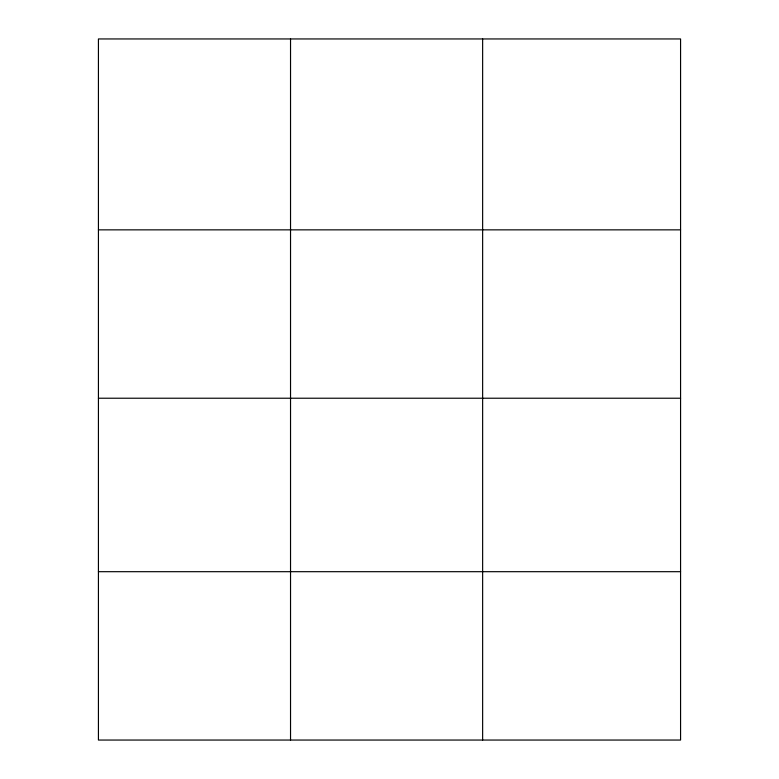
<?xml version="1.0" encoding="UTF-8"?>
<svg xmlns="http://www.w3.org/2000/svg" width="779" height="779" viewBox="0 0 779 779"><rect width="100%" height="100%" fill="white"/><g stroke="black" fill="none" stroke-linecap="round" stroke-linejoin="round"><path stroke-width="1.17" d="M680.573 398.225L680.573 38.95L98.427 38.95L98.427 740.05L680.573 740.05L680.573 398.225L98.427 398.225M98.427 229.854L680.573 229.854M98.427 571.689L680.573 571.689M482.639 38.95L482.639 740.05M290.538 38.95L290.538 740.05"/></g></svg>
